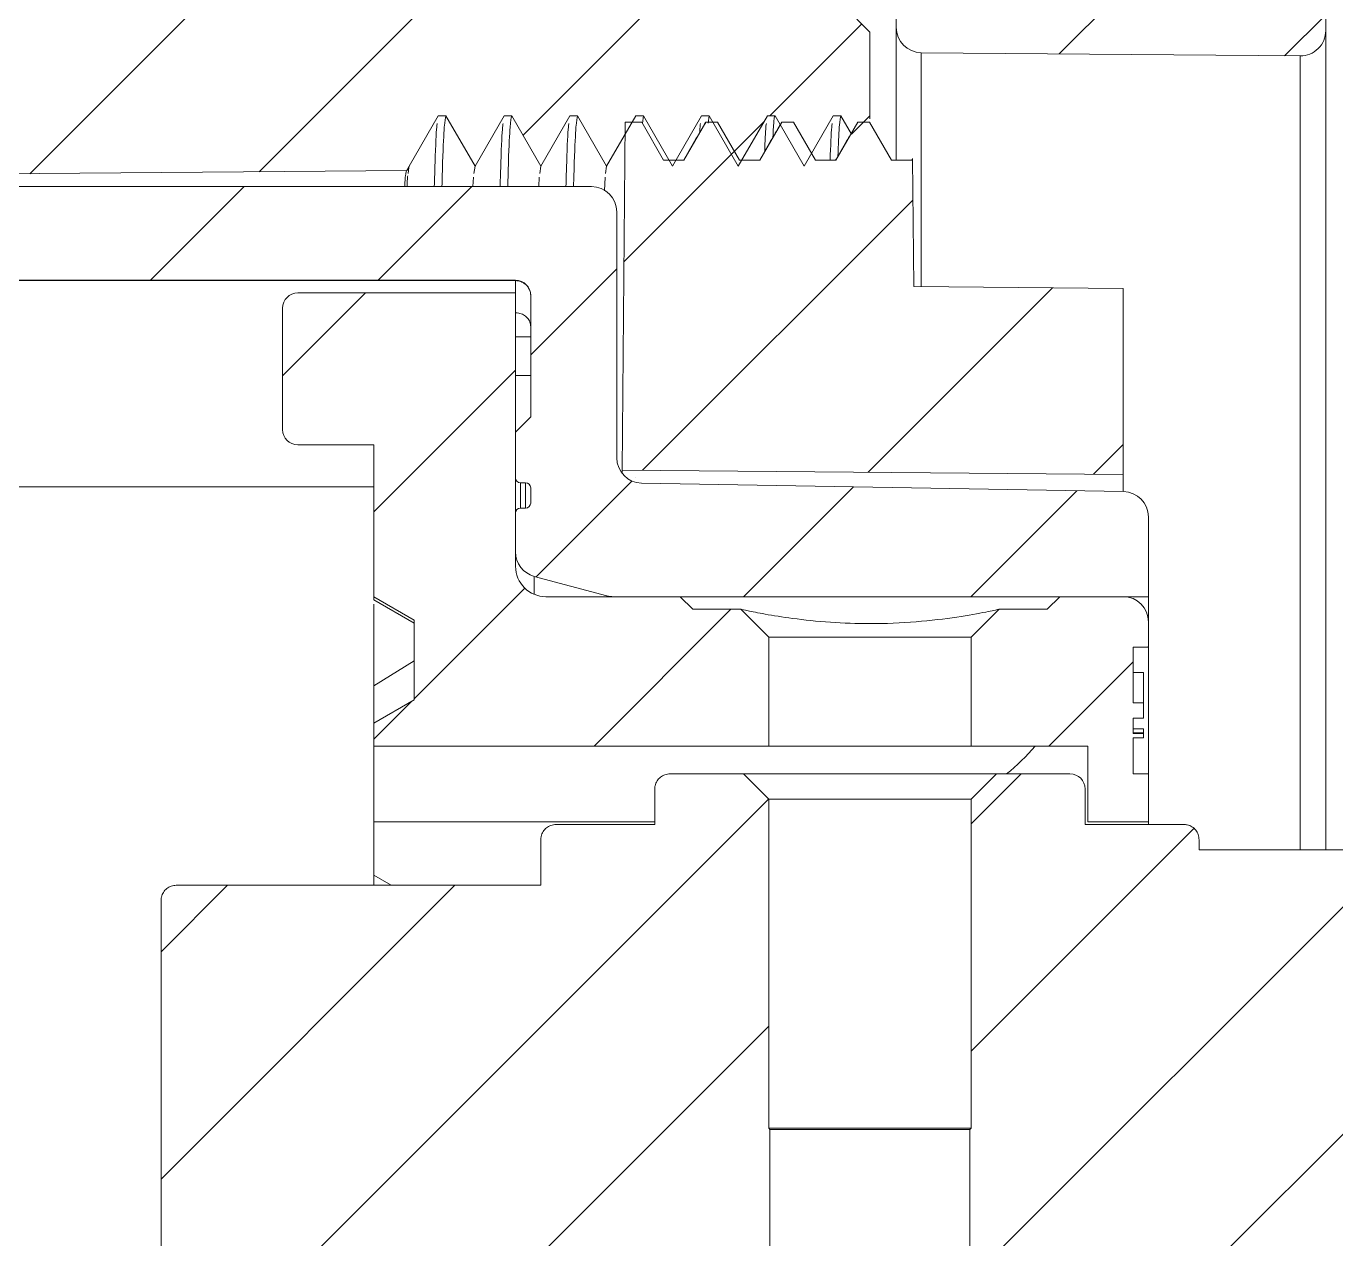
# Model space of a CAD drawing. Extents: x 14808 to 20058, y -13198 to -11680.
# Drawn here: x 15380.46 to 15393.39, y -12620.88 to -12608.9 of the extents above; entities that cross this region are included whole.
import ezdxf

# ---------------------------------------------------------------- set-up
doc = ezdxf.new("R2010")
doc.units = 0
doc.header["$LTSCALE"] = 7
doc.header["$MEASUREMENT"] = 0
doc.layers.get('0').update_dxf_attribs({"color": 2, "linetype": 'CONTINUOUS'})
pattern_1 = [(45, (-201.2296, 37.0511), (-0.561266, 0.561266), [])]

# ---------------------------------------------------------------- blocks, each defined once
blk = doc.blocks.new('A$C3ED52FEC')
at = {"linetype": 'Continuous', "lineweight": 0}
h = blk.add_hatch(dxfattribs=at)
h.set_pattern_fill('ANSI31', color=2, scale=0.25, style=0)
h.set_pattern_definition(pattern_1)
edge = h.paths.add_edge_path(flags=0)
edge.add_line((32.5, 26.625), (33.75, 26.6032))
edge.add_line((33.75, 26.6032), (33.75, 24.8968))
edge.add_line((33.75, 24.8968), (32.5, 24.875))
edge.add_line((32.5, 24.875), (32.5, 24.625))
edge.add_line((32.5, 24.625), (33.7272, 24.5176))
edge.add_arc((33.725, 24.4927), 0.025, 5.28811, 85, ccw=False)
edge.add_arc((33.8744, 24.5066), 0.125, 185.28811, 269.5)
edge.add_line((33.8733, 24.3816), (34.3794, 24.3771))
edge.add_line((34.3794, 24.3771), (34.3794, 24.1864))
edge.add_arc((34.5044, 24.1864), 0.125, 180, 269.5)
edge.add_line((34.5033, 24.0614), (36.3739, 24.0451))
edge.add_arc((36.375, 24.1701), 0.125, 269.5, 360)
edge.add_line((36.5, 24.1701), (36.5, 24.5011))
edge.add_arc((36.375, 24.5011), 0.125, 0, 89.5)
edge.add_line((36.3761, 24.6261), (34.8728, 24.6392))
edge.add_arc((34.875, 24.8892), 0.25, 180, 269.5, ccw=False)
edge.add_line((34.625, 24.8892), (34.625, 26.8793))
edge.add_arc((34.375, 26.8793), 0.25, 0, 89)
edge.add_line((34.3794, 27.1293), (32.5, 27.1621))
edge.add_line((32.5, 27.1621), (32.5, 26.625))
h = blk.add_hatch(dxfattribs=at)
h.set_pattern_fill('ANSI31', color=2, scale=0.25, style=0)
h.set_pattern_definition(pattern_1)
edge = h.paths.add_edge_path(flags=0)
edge.add_line((33.275, 23.501), (33.4187, 23.75))
edge.add_line((33.4187, 23.75), (33.4562, 23.75))
edge.add_line((33.4562, 23.75), (33.6, 23.501))
edge.add_line((33.6, 23.501), (33.7437, 23.75))
edge.add_line((33.7437, 23.75), (33.7812, 23.75))
edge.add_line((33.7812, 23.75), (33.925, 23.501))
edge.add_line((33.925, 23.501), (34.0687, 23.75))
edge.add_line((34.0687, 23.75), (34.1062, 23.75))
edge.add_line((34.1062, 23.75), (34.1589, 23.6589))
edge.add_line((34.1589, 23.6589), (34.25, 23.75))
edge.add_line((34.25, 23.75), (34.25, 24.1624))
edge.add_line((34.25, 24.1624), (34.125, 24.2896))
edge.add_line((34.125, 24.2896), (31.5, 24.3125))
edge.add_line((31.5, 24.3125), (31.5, 27.125))
edge.add_line((31.5, 27.125), (30.5, 27.1163))
edge.add_line((30.5, 27.1163), (30.5, 24.4891))
edge.add_arc((30.25, 24.4891), 0.25, 270.5, 360, ccw=False)
edge.add_line((30.2522, 24.2391), (25.5956, 24.1985))
edge.add_arc((25.6, 23.6985), 0.5, 90.5, 180)
edge.add_line((25.1, 23.6985), (25.1, 22.8848))
edge.add_line((25.1, 22.8848), (26.225, 22.875))
edge.add_line((26.225, 22.875), (26.225, 23.3061))
edge.add_arc((26.35, 23.3061), 0.125, 90.5, 180, ccw=False)
edge.add_line((26.3489, 23.431), (31.9629, 23.48))
edge.add_line((31.9629, 23.48), (31.9744, 23.5))
edge.add_line((31.9744, 23.5), (31.975, 23.501))
edge.add_line((31.975, 23.501), (32.1187, 23.75))
edge.add_line((32.1187, 23.75), (32.1562, 23.75))
edge.add_line((32.1562, 23.75), (32.3, 23.501))
edge.add_line((32.3, 23.501), (32.4437, 23.75))
edge.add_line((32.4437, 23.75), (32.4812, 23.75))
edge.add_line((32.4812, 23.75), (32.625, 23.501))
edge.add_line((32.625, 23.501), (32.7687, 23.75))
edge.add_line((32.7687, 23.75), (32.8062, 23.75))
edge.add_line((32.8062, 23.75), (32.95, 23.501))
edge.add_line((32.95, 23.501), (33.0937, 23.75))
edge.add_line((33.0937, 23.75), (33.1312, 23.75))
edge.add_line((33.1312, 23.75), (33.275, 23.501))
h = blk.add_hatch(dxfattribs=at)
h.set_pattern_fill('ANSI31', color=2, scale=0.25, style=0)
h.set_pattern_definition(pattern_1)
h.paths.add_polyline_path([(33.498, 23.7188), (33.4395, 23.7188), (33.3312, 23.5313), (33.2312, 23.5313), (33.123, 23.7188), (33.0412, 23.7188), (33.0262, 21.9998), (35.5, 21.9782), (35.5, 22.8963), (34.4659, 22.9067), (34.4604, 23.5384), (34.4562, 23.5313), (34.3562, 23.5313), (34.248, 23.7188), (34.1895, 23.7188), (34.0812, 23.5313), (33.9812, 23.5313), (33.873, 23.7188), (33.8145, 23.7188), (33.7062, 23.5313), (33.6062, 23.5313)], flags=0)
h = blk.add_hatch(dxfattribs=at)
h.set_pattern_fill('ANSI31', color=2, scale=0.25, style=0)
h.set_pattern_definition(pattern_1)
edge = h.paths.add_edge_path(flags=0)
edge.add_arc((32.55, 21.8375), 0.025, 270, 360, ccw=False)
edge.add_line((32.55, 21.8125), (32.525, 21.8125))
edge.add_arc((32.525, 21.7875), 0.025, 90, 180)
edge.add_line((32.5, 21.7875), (32.5, 21.5959))
edge.add_arc((32.625, 21.5959), 0.125, 180, 255)
edge.add_line((32.5926, 21.4752), (32.9506, 21.3793))
edge.add_arc((32.983, 21.5), 0.125, 255, 270)
edge.add_line((32.983, 21.375), (35.625, 21.375))
edge.add_line((35.625, 21.375), (35.625, 21.7688))
edge.add_arc((35.5, 21.7688), 0.125, 0, 89)
edge.add_line((35.5022, 21.8938), (33.1228, 21.9354))
edge.add_arc((33.125, 22.0603), 0.125, 180, 269, ccw=False)
edge.add_line((33, 22.0603), (33, 23.275))
edge.add_arc((32.875, 23.275), 0.125, 0, 90)
edge.add_line((32.875, 23.4), (28.525, 23.4))
edge.add_line((28.525, 23.4), (28.525, 22.9375))
edge.add_line((28.525, 22.9375), (32.5, 22.9375))
edge.add_arc((32.5, 22.8625), 0.075, 0, 90, ccw=False)
edge.add_line((32.575, 22.8625), (32.575, 22.2625))
edge.add_line((32.575, 22.2625), (32.5, 22.1875))
edge.add_line((32.5, 22.1875), (32.5, 21.9625))
edge.add_arc((32.525, 21.9625), 0.025, 180, 270)
edge.add_line((32.525, 21.9375), (32.55, 21.9375))
edge.add_arc((32.55, 21.9125), 0.025, 0, 90, ccw=False)
edge.add_line((32.575, 21.9125), (32.575, 21.8375))
h = blk.add_hatch(dxfattribs=at)
h.set_pattern_fill('ANSI31', color=2, scale=0.25, style=0)
h.set_pattern_definition(pattern_1)
edge = h.paths.add_edge_path(flags=0)
edge.add_line((32, 21.2595), (32, 20.8655))
edge.add_line((32, 20.8655), (31.8, 20.75))
edge.add_line((31.8, 20.75), (31.8, 20.6375))
edge.add_line((31.8, 20.6375), (33.75, 20.6375))
edge.add_spline(control_points=[(33.75, 20.6375), (33.75, 20.6823), (33.75, 20.7271), (33.75, 20.7719), (33.75, 20.9063), (33.75, 21.0406), (33.75, 21.175)], knot_values=[1398.099463, 1398.099463, 1398.099463, 1398.099463, 1398.1, 1398.1, 1398.1, 1398.101613, 1398.101613, 1398.101613, 1398.101613], weights=[1, 1, 1, 1, 1, 1, 1], degree=3, periodic=0)
edge.add_line((33.75, 21.175), (33.6125, 21.3125))
edge.add_line((33.6125, 21.3125), (33.375, 21.3125))
edge.add_line((33.375, 21.3125), (33.3125, 21.375))
edge.add_line((33.3125, 21.375), (32.65, 21.375))
edge.add_arc((32.65, 21.525), 0.15, 180, 270, ccw=False)
edge.add_line((32.5, 21.525), (32.5, 22.875))
edge.add_line((32.5, 22.875), (31.425, 22.875))
edge.add_arc((31.425, 22.8), 0.075, 90, 180)
edge.add_line((31.35, 22.8), (31.35, 22.2))
edge.add_arc((31.425, 22.2), 0.075, 180, 270)
edge.add_line((31.425, 22.125), (31.8, 22.125))
edge.add_line((31.8, 22.125), (31.8, 21.375))
edge.add_line((31.8, 21.375), (32, 21.2595))
h = blk.add_hatch(dxfattribs=at)
h.set_pattern_fill('ANSI31', color=2, scale=0.25, style=0)
h.set_pattern_definition(pattern_1)
edge = h.paths.add_edge_path(flags=0)
edge.add_line((35.6, 20.6776), (35.6, 20.6995))
edge.add_line((35.6, 20.6995), (35.55, 20.6995))
edge.add_line((35.55, 20.6995), (35.55, 20.7748))
edge.add_line((35.55, 20.7748), (35.6, 20.7748))
edge.add_line((35.6, 20.7748), (35.6, 20.8502))
edge.add_line((35.6, 20.8502), (35.55, 20.8502))
edge.add_line((35.55, 20.8502), (35.55, 21.125))
edge.add_line((35.55, 21.125), (35.625, 21.125))
edge.add_line((35.625, 21.125), (35.625, 21.25))
edge.add_arc((35.5, 21.25), 0.125, 0, 90)
edge.add_line((35.5, 21.375), (35.1875, 21.375))
edge.add_line((35.1875, 21.375), (35.125, 21.3125))
edge.add_line((35.125, 21.3125), (34.8875, 21.3125))
edge.add_line((34.8875, 21.3125), (34.75, 21.175))
edge.add_spline(control_points=[(34.75, 21.175), (34.75, 21.0406), (34.75, 20.9063), (34.75, 20.7719), (34.75, 20.7271), (34.75, 20.6823), (34.75, 20.6375)], knot_values=[1398.098388, 1398.098388, 1398.098388, 1398.098388, 1398.1, 1398.1, 1398.1, 1398.100537, 1398.100537, 1398.100537, 1398.100537], weights=[1, 1, 1, 1, 1, 1, 1], degree=3, periodic=0)
edge.add_line((34.75, 20.6375), (35.325, 20.6375))
edge.add_spline(control_points=[(35.325, 20.6375), (35.325, 20.575), (35.325, 20.5125), (35.325, 20.45), (35.325, 20.3875), (35.325, 20.325), (35.325, 20.2625)], knot_values=[3005.91425, 3005.91425, 3005.91425, 3005.91425, 3005.915, 3005.915, 3005.915, 3005.91575, 3005.91575, 3005.91575, 3005.91575], weights=[1, 1, 1, 1, 1, 1, 1], degree=3, periodic=0)
edge.add_line((35.325, 20.2625), (35.625, 20.2625))
edge.add_line((35.625, 20.2625), (35.625, 20.5))
edge.add_line((35.625, 20.5), (35.55, 20.5))
edge.add_line((35.55, 20.5), (35.55, 20.6776))
edge.add_line((35.55, 20.6776), (35.6, 20.6776))
h = blk.add_hatch(dxfattribs=at)
h.set_pattern_fill('ANSI31', color=2, scale=0.25, style=0)
h.set_pattern_definition(pattern_1)
edge = h.paths.add_edge_path(flags=0)
edge.add_line((33.625, 20.5), (33.2625, 20.5))
edge.add_spline(control_points=[(33.2625, 20.5), (33.2541, 20.5), (33.2456, 20.4986), (33.2377, 20.4958), (33.2298, 20.493), (33.2222, 20.4888), (33.2156, 20.4836), (33.2091, 20.4783), (33.2034, 20.4719), (33.1989, 20.4648), (33.1945, 20.4576), (33.1912, 20.4497), (33.1893, 20.4415), (33.1881, 20.4361), (33.1875, 20.4305), (33.1875, 20.425)], knot_values=[0, 0, 0, 0, 0.000101, 0.000101, 0.000101, 0.000201, 0.000201, 0.000201, 0.000302, 0.000302, 0.000302, 0.000403, 0.000403, 0.000403, 0.000469, 0.000469, 0.000469, 0.000469], weights=[1, 1, 1, 1, 1, 1, 1, 1, 1, 1, 1, 1, 1, 1, 1, 1], degree=3, periodic=0)
edge.add_spline(control_points=[(33.1875, 20.425), (33.1875, 20.3958), (33.1875, 20.3667), (33.1875, 20.3375), (33.1875, 20.3083), (33.1875, 20.2792), (33.1875, 20.25)], knot_values=[2970.96215, 2970.96215, 2970.96215, 2970.96215, 2970.9625, 2970.9625, 2970.9625, 2970.96285, 2970.96285, 2970.96285, 2970.96285], weights=[1, 1, 1, 1, 1, 1, 1], degree=3, periodic=0)
edge.add_line((33.1875, 20.25), (32.7, 20.25))
edge.add_spline(control_points=[(32.7, 20.25), (32.6916, 20.25), (32.6831, 20.2486), (32.6752, 20.2458), (32.6673, 20.243), (32.6597, 20.2388), (32.6531, 20.2336), (32.6466, 20.2283), (32.6409, 20.2219), (32.6364, 20.2148), (32.632, 20.2076), (32.6287, 20.1997), (32.6268, 20.1915), (32.6256, 20.1861), (32.625, 20.1805), (32.625, 20.175)], knot_values=[0, 0, 0, 0, 0.000101, 0.000101, 0.000101, 0.000201, 0.000201, 0.000201, 0.000302, 0.000302, 0.000302, 0.000403, 0.000403, 0.000403, 0.000469, 0.000469, 0.000469, 0.000469], weights=[1, 1, 1, 1, 1, 1, 1, 1, 1, 1, 1, 1, 1, 1, 1, 1], degree=3, periodic=0)
edge.add_spline(control_points=[(32.625, 20.175), (32.625, 20.1), (32.625, 20.025), (32.625, 19.95)], knot_values=[1135.95065, 1135.95065, 1135.95065, 1135.95065, 1135.95155, 1135.95155, 1135.95155, 1135.95155], weights=[1, 1, 1, 1], degree=3, periodic=0)
edge.add_line((32.625, 19.95), (30.825, 19.95))
edge.add_spline(control_points=[(30.825, 19.95), (30.8166, 19.95), (30.8081, 19.9486), (30.8002, 19.9458), (30.7923, 19.943), (30.7847, 19.9388), (30.7781, 19.9336), (30.7716, 19.9283), (30.7659, 19.9219), (30.7614, 19.9148), (30.757, 19.9076), (30.7537, 19.8997), (30.7518, 19.8915), (30.7506, 19.8861), (30.75, 19.8805), (30.75, 19.875)], knot_values=[0, 0, 0, 0, 0.000101, 0.000101, 0.000101, 0.000201, 0.000201, 0.000201, 0.000302, 0.000302, 0.000302, 0.000403, 0.000403, 0.000403, 0.000469, 0.000469, 0.000469, 0.000469], weights=[1, 1, 1, 1, 1, 1, 1, 1, 1, 1, 1, 1, 1, 1, 1, 1], degree=3, periodic=0)
edge.add_spline(control_points=[(30.75, 19.875), (30.75, 19.8021), (30.75, 19.7292), (30.75, 19.6563), (30.75, 19.1458), (30.75, 18.6354), (30.75, 18.125)], knot_values=[2446.667125, 2446.667125, 2446.667125, 2446.667125, 2446.668, 2446.668, 2446.668, 2446.674125, 2446.674125, 2446.674125, 2446.674125], weights=[1, 1, 1, 1, 1, 1, 1], degree=3, periodic=0)
edge.add_spline(control_points=[(30.75, 18.125), (30.75, 18.1166), (30.7514, 18.1081), (30.7542, 18.1002), (30.757, 18.0923), (30.7612, 18.0847), (30.7664, 18.0781), (30.7717, 18.0716), (30.7781, 18.0659), (30.7852, 18.0614), (30.7924, 18.057), (30.8003, 18.0537), (30.8085, 18.0518), (30.8139, 18.0506), (30.8195, 18.05), (30.825, 18.05)], knot_values=[0, 0, 0, 0, 0.000101, 0.000101, 0.000101, 0.000201, 0.000201, 0.000201, 0.000302, 0.000302, 0.000302, 0.000403, 0.000403, 0.000403, 0.000469, 0.000469, 0.000469, 0.000469], weights=[1, 1, 1, 1, 1, 1, 1, 1, 1, 1, 1, 1, 1, 1, 1, 1], degree=3, periodic=0)
edge.add_line((30.825, 18.05), (32.625, 18.05))
edge.add_spline(control_points=[(32.625, 18.05), (32.625, 17.975), (32.625, 17.9), (32.625, 17.825)], knot_values=[1135.95915, 1135.95915, 1135.95915, 1135.95915, 1135.96005, 1135.96005, 1135.96005, 1135.96005], weights=[1, 1, 1, 1], degree=3, periodic=0)
edge.add_arc((32.7, 17.825), 0.075, 180, 270)
edge.add_line((32.7, 17.75), (33.625, 17.75))
edge.add_line((33.625, 17.75), (33.7562, 17.8813))
edge.add_spline(control_points=[(33.7562, 17.8813), (33.7562, 18.1328), (33.7562, 18.3844), (33.7562, 18.6359), (33.7562, 18.6719), (33.7562, 18.7078), (33.7562, 18.7438)], knot_values=[1380.620731, 1380.620731, 1380.620731, 1380.620731, 1380.62375, 1380.62375, 1380.62375, 1380.624181, 1380.624181, 1380.624181, 1380.624181], weights=[1, 1, 1, 1, 1, 1, 1], degree=3, periodic=0)
edge.add_line((33.7562, 18.7438), (33.75, 18.75))
edge.add_spline(control_points=[(33.75, 18.75), (33.75, 18.8906), (33.75, 19.0313), (33.75, 19.1719), (33.75, 19.5052), (33.75, 19.8385), (33.75, 20.1719), (33.75, 20.2396), (33.75, 20.3073), (33.75, 20.375)], knot_values=[1398.094313, 1398.094313, 1398.094313, 1398.094313, 1398.096, 1398.096, 1398.096, 1398.1, 1398.1, 1398.1, 1398.100813, 1398.100813, 1398.100813, 1398.100813], weights=[1, 1, 1, 1, 1, 1, 1, 1, 1, 1], degree=3, periodic=0)
edge.add_line((33.75, 20.375), (33.625, 20.5))
h = blk.add_hatch(dxfattribs=at)
h.set_pattern_fill('ANSI31', color=2, scale=0.25, style=0)
h.set_pattern_definition(pattern_1)
edge = h.paths.add_edge_path(flags=0)
edge.add_line((37.75, 20.125), (35.875, 20.125))
edge.add_spline(control_points=[(35.875, 20.125), (35.875, 20.1417), (35.875, 20.1583), (35.875, 20.175)], knot_values=[1135.95515, 1135.95515, 1135.95515, 1135.95515, 1135.95535, 1135.95535, 1135.95535, 1135.95535], weights=[1, 1, 1, 1], degree=3, periodic=0)
edge.add_spline(control_points=[(35.875, 20.175), (35.875, 20.1834), (35.8735, 20.1919), (35.8708, 20.1998), (35.868, 20.2077), (35.8638, 20.2153), (35.8586, 20.2219), (35.8533, 20.2284), (35.8469, 20.2341), (35.8398, 20.2386), (35.8326, 20.243), (35.8247, 20.2463), (35.8165, 20.2482), (35.8111, 20.2494), (35.8055, 20.25), (35.8, 20.25)], knot_values=[0, 0, 0, 0, 0.000101, 0.000101, 0.000101, 0.000201, 0.000201, 0.000201, 0.000302, 0.000302, 0.000302, 0.000403, 0.000403, 0.000403, 0.000469, 0.000469, 0.000469, 0.000469], weights=[1, 1, 1, 1, 1, 1, 1, 1, 1, 1, 1, 1, 1, 1, 1, 1], degree=3, periodic=0)
edge.add_line((35.8, 20.25), (35.3125, 20.25))
edge.add_spline(control_points=[(35.3125, 20.25), (35.3125, 20.2792), (35.3125, 20.3083), (35.3125, 20.3375), (35.3125, 20.3667), (35.3125, 20.3958), (35.3125, 20.425)], knot_values=[2970.96215, 2970.96215, 2970.96215, 2970.96215, 2970.9625, 2970.9625, 2970.9625, 2970.96285, 2970.96285, 2970.96285, 2970.96285], weights=[1, 1, 1, 1, 1, 1, 1], degree=3, periodic=0)
edge.add_arc((35.2375, 20.425), 0.075, 0, 90)
edge.add_line((35.2375, 20.5), (34.875, 20.5))
edge.add_line((34.875, 20.5), (34.75, 20.375))
edge.add_spline(control_points=[(34.75, 20.375), (34.75, 20.3073), (34.75, 20.2396), (34.75, 20.1719), (34.75, 19.6979), (34.75, 19.224), (34.75, 18.75)], knot_values=[1398.099188, 1398.099188, 1398.099188, 1398.099188, 1398.1, 1398.1, 1398.1, 1398.105688, 1398.105688, 1398.105688, 1398.105688], weights=[1, 1, 1, 1, 1, 1, 1], degree=3, periodic=0)
edge.add_line((34.75, 18.75), (34.7437, 18.7438))
edge.add_spline(control_points=[(34.7437, 18.7438), (34.7437, 18.7078), (34.7437, 18.6719), (34.7437, 18.6359), (34.7437, 18.3844), (34.7437, 18.1328), (34.7437, 17.8813)], knot_values=[1380.623319, 1380.623319, 1380.623319, 1380.623319, 1380.62375, 1380.62375, 1380.62375, 1380.626769, 1380.626769, 1380.626769, 1380.626769], weights=[1, 1, 1, 1, 1, 1, 1], degree=3, periodic=0)
edge.add_line((34.7437, 17.8813), (34.875, 17.75))
edge.add_line((34.875, 17.75), (35.8, 17.75))
edge.add_spline(control_points=[(35.8, 17.75), (35.8084, 17.75), (35.8169, 17.7515), (35.8248, 17.7542), (35.8327, 17.757), (35.8403, 17.7612), (35.8468, 17.7664), (35.8534, 17.7717), (35.8591, 17.7781), (35.8636, 17.7852), (35.868, 17.7924), (35.8713, 17.8003), (35.8732, 17.8085), (35.8744, 17.8139), (35.875, 17.8195), (35.875, 17.825)], knot_values=[0, 0, 0, 0, 0.000101, 0.000101, 0.000101, 0.000201, 0.000201, 0.000201, 0.000302, 0.000302, 0.000302, 0.000403, 0.000403, 0.000403, 0.000469, 0.000469, 0.000469, 0.000469], weights=[1, 1, 1, 1, 1, 1, 1, 1, 1, 1, 1, 1, 1, 1, 1, 1], degree=3, periodic=0)
edge.add_spline(control_points=[(35.875, 17.825), (35.875, 17.8417), (35.875, 17.8583), (35.875, 17.875)], knot_values=[1135.94595, 1135.94595, 1135.94595, 1135.94595, 1135.94615, 1135.94615, 1135.94615, 1135.94615], weights=[1, 1, 1, 1], degree=3, periodic=0)
edge.add_line((35.875, 17.875), (37.75, 17.875))
edge.add_spline(control_points=[(37.75, 17.875), (37.75, 17.8875), (37.75, 17.9), (37.75, 17.9125), (37.75, 17.925), (37.75, 17.9375), (37.75, 17.95)], knot_values=[1048.57485, 1048.57485, 1048.57485, 1048.57485, 1048.575, 1048.575, 1048.575, 1048.57515, 1048.57515, 1048.57515, 1048.57515], weights=[1, 1, 1, 1, 1, 1, 1], degree=3, periodic=0)
edge.add_line((37.75, 17.95), (38.0748, 17.95))
edge.add_line((38.0748, 17.95), (38.0748, 17.9))
edge.add_line((38.0748, 17.9), (38.1752, 17.9))
edge.add_line((38.1752, 17.9), (38.1752, 17.95))
edge.add_line((38.1752, 17.95), (38.2756, 17.95))
edge.add_line((38.2756, 17.95), (38.2756, 17.9))
edge.add_line((38.2756, 17.9), (38.3049, 17.9))
edge.add_line((38.3049, 17.9), (38.3049, 17.95))
edge.add_line((38.3049, 17.95), (38.5, 17.95))
edge.add_spline(control_points=[(38.5, 17.95), (38.5, 17.9375), (38.5, 17.925), (38.5, 17.9125), (38.5, 17.9), (38.5, 17.8875), (38.5, 17.875)], knot_values=[1048.57485, 1048.57485, 1048.57485, 1048.57485, 1048.575, 1048.575, 1048.575, 1048.57515, 1048.57515, 1048.57515, 1048.57515], weights=[1, 1, 1, 1, 1, 1, 1], degree=3, periodic=0)
edge.add_line((38.5, 17.875), (40.25, 17.875))
edge.add_arc((40.25, 18), 0.125, 270, 360)
edge.add_line((40.375, 18), (40.375, 18.4375))
edge.add_line((40.375, 18.4375), (39.8152, 18.5875))
edge.add_line((39.8152, 18.5875), (37.5193, 18.5875))
edge.add_arc((37.5193, 18.8375), 0.25, 210, 270, ccw=False)
edge.add_line((37.3028, 18.7125), (37.209, 18.875))
edge.add_spline(control_points=[(37.209, 18.875), (37.2071, 18.8782), (37.2054, 18.8815), (37.2036, 18.8848), (37.1907, 18.9097), (37.182, 18.9371), (37.178, 18.9648), (37.1741, 18.9925), (37.1749, 19.0212), (37.1803, 19.0487), (37.1856, 19.0753), (37.1954, 19.1015), (37.209, 19.125)], knot_values=[0.000008, 0.000008, 0.000008, 0.000008, 0.000053, 0.000053, 0.000053, 0.000393, 0.000393, 0.000393, 0.000734, 0.000734, 0.000734, 0.001064, 0.001064, 0.001064, 0.001064], weights=[1, 1, 1, 1, 1, 1, 1, 1, 1, 1, 1, 1, 1], degree=3, periodic=0)
edge.add_line((37.209, 19.125), (37.3028, 19.2875))
edge.add_arc((37.5193, 19.1625), 0.25, 90, 150, ccw=False)
edge.add_line((37.5193, 19.4125), (39.8152, 19.4125))
edge.add_line((39.8152, 19.4125), (40.375, 19.5625))
edge.add_line((40.375, 19.5625), (40.375, 20))
edge.add_arc((40.25, 20), 0.125, 0, 90)
edge.add_line((40.25, 20.125), (38.5, 20.125))
edge.add_spline(control_points=[(38.5, 20.125), (38.5, 20.1125), (38.5, 20.1), (38.5, 20.0875), (38.5, 20.075), (38.5, 20.0625), (38.5, 20.05)], knot_values=[1048.57485, 1048.57485, 1048.57485, 1048.57485, 1048.575, 1048.575, 1048.575, 1048.57515, 1048.57515, 1048.57515, 1048.57515], weights=[1, 1, 1, 1, 1, 1, 1], degree=3, periodic=0)
edge.add_line((38.5, 20.05), (38.3049, 20.05))
edge.add_line((38.3049, 20.05), (38.3049, 20.1))
edge.add_line((38.3049, 20.1), (38.2756, 20.1))
edge.add_line((38.2756, 20.1), (38.2756, 20.05))
edge.add_line((38.2756, 20.05), (38.1752, 20.05))
edge.add_line((38.1752, 20.05), (38.1752, 20.1))
edge.add_line((38.1752, 20.1), (38.0748, 20.1))
edge.add_line((38.0748, 20.1), (38.0748, 20.05))
edge.add_line((38.0748, 20.05), (37.75, 20.05))
edge.add_spline(control_points=[(37.75, 20.05), (37.75, 20.0625), (37.75, 20.075), (37.75, 20.0875), (37.75, 20.1), (37.75, 20.1125), (37.75, 20.125)], knot_values=[1048.57485, 1048.57485, 1048.57485, 1048.57485, 1048.575, 1048.575, 1048.575, 1048.57515, 1048.57515, 1048.57515, 1048.57515], weights=[1, 1, 1, 1, 1, 1, 1], degree=3, periodic=0)
at = {"color": 7, "linetype": 'Continuous', "lineweight": 15}
for p, q in [((36.5, 24.5011), (36.5, 24.1701)), ((34.3794, 24.1864), (34.3794, 24.3771)), ((34.25, 24.1624), (34.125, 24.2896)), ((34.3794, 23.5313), (34.3794, 24.1864)), ((34.25, 23.75), (34.25, 24.1624)), ((36.5, 24.1701), (36.5, 20.125)), ((36.3739, 24.0451), (34.5033, 24.0614)), ((32.1187, 23.75), (31.975, 23.501)), ((32.1562, 23.75), (32.1187, 23.75)), ((32.3, 23.501), (32.1562, 23.75)), ((32.4437, 23.75), (32.3, 23.501)), ((32.4812, 23.75), (32.4437, 23.75)), ((32.625, 23.501), (32.4812, 23.75)), ((32.7687, 23.75), (32.625, 23.501)), ((32.8062, 23.75), (32.7687, 23.75)), ((32.95, 23.501), (32.8062, 23.75)), ((33.0937, 23.75), (32.95, 23.501)), ((33.1312, 23.75), (33.0937, 23.75)), ((33.1312, 23.75), (33.1262, 23.7132)), ((33.275, 23.501), (33.1312, 23.75)), ((33.4187, 23.75), (33.275, 23.501)), ((33.4562, 23.75), (33.4187, 23.75)), ((33.4562, 23.75), (33.4513, 23.7137)), ((33.6, 23.501), (33.4562, 23.75)), ((33.7437, 23.75), (33.6, 23.501)), ((33.7812, 23.75), (33.7437, 23.75)), ((33.925, 23.501), (33.7812, 23.75)), ((34.0687, 23.75), (33.925, 23.501)), ((34.1062, 23.75), (34.0687, 23.75)), ((34.1589, 23.6589), (34.1062, 23.75)), ((34.1589, 23.6589), (34.25, 23.75)), ((34.25, 23.75), (34.25, 23.7351)), ((33.0262, 21.9998), (33.0412, 23.7188)), ((33.0412, 23.7188), (33.123, 23.7188)), ((33.123, 23.7188), (33.2312, 23.5313)), ((33.3312, 23.5313), (33.4395, 23.7188)), ((33.4383, 23.7111), (33.4395, 23.7188)), ((33.4395, 23.7188), (33.498, 23.7188)), ((33.498, 23.7188), (33.6062, 23.5313)), ((33.7062, 23.5313), (33.8145, 23.7188)), ((33.8145, 23.7188), (33.873, 23.7188)), ((33.873, 23.7188), (33.9812, 23.5313)), ((34.0812, 23.5313), (34.1895, 23.7188)), ((34.1895, 23.7188), (34.248, 23.7188)), ((34.248, 23.7188), (34.3562, 23.5313)), ((34.4562, 23.5313), (34.4604, 23.5384)), ((34.4659, 22.9067), (34.4604, 23.5384)), ((31.9629, 23.48), (26.3489, 23.431)), ((31.9744, 23.5), (31.9629, 23.48)), ((31.974, 23.4944), (31.9697, 23.4647)), ((31.975, 23.501), (31.9744, 23.5)), ((32.3, 23.501), (32.2947, 23.4647)), ((32.625, 23.501), (32.6197, 23.4647)), ((32.95, 23.501), (32.9447, 23.4647)), ((33.2312, 23.5313), (33.3312, 23.5313)), ((33.6062, 23.5313), (33.7062, 23.5313)), ((33.9812, 23.5313), (34.0812, 23.5313)), ((34.3562, 23.5313), (34.4562, 23.5313)), ((32.2922, 23.447), (32.2898, 23.4)), ((32.6172, 23.447), (32.6148, 23.4)), ((32.9422, 23.447), (32.9388, 23.3796)), ((32.875, 23.4), (28.525, 23.4)), ((33, 22.0603), (33, 23.275)), ((32.5, 22.9375), (28.525, 22.9375)), ((28.525, 22.9358), (32.5, 22.9358)), ((32.5, 22.9375), (32.5, 22.9358)), ((35.5, 22.8963), (34.4659, 22.9067)), ((35.5, 21.9782), (35.5, 22.8963)), ((32.5, 22.875), (31.425, 22.875)), ((32.5, 21.525), (32.5, 22.875)), ((32.575, 22.8625), (32.575, 22.2625)), ((31.35, 22.2), (31.35, 22.8)), ((32.5, 22.6578), (32.575, 22.6578)), ((32.575, 22.4677), (32.5, 22.4677)), ((32.575, 22.2625), (32.5, 22.1875)), ((32.5, 22.1875), (32.5, 21.9625)), ((31.8, 22.125), (31.425, 22.125)), ((31.8, 22.125), (31.8, 21.375)), ((33.026, 21.984), (33.0262, 21.9998)), ((35.5, 21.9782), (33.0262, 21.9998)), ((32.55, 21.9375), (32.525, 21.9375)), ((35.5022, 21.8938), (33.1228, 21.9354)), ((35.5, 21.8939), (35.5, 21.9782)), ((32.575, 21.8375), (32.575, 21.9125)), ((32.55, 21.8125), (32.525, 21.8125)), ((32.5, 21.7875), (32.5, 21.5959)), ((35.625, 21.375), (35.625, 21.7688)), ((32.9506, 21.3793), (32.5926, 21.4752)), ((32, 21.2595), (31.8, 21.375)), ((31.8, 21.3596), (32, 21.2435)), ((31.8, 20.9344), (31.8, 21.3378)), ((33.3125, 21.375), (32.65, 21.375)), ((35.625, 21.375), (32.983, 21.375)), ((33.375, 21.3125), (33.3125, 21.375)), ((35.1875, 21.375), (35.125, 21.3125)), ((35.5, 21.375), (35.1875, 21.375)), ((35.625, 21.375), (35.625, 21.25)), ((33.6125, 21.3125), (33.375, 21.3125)), ((33.6125, 21.3125), (33.75, 21.175)), ((34.75, 21.175), (34.8875, 21.3125)), ((35.125, 21.3125), (34.8875, 21.3125)), ((32, 20.8655), (32, 21.2595)), ((35.625, 21.125), (35.625, 21.25)), ((34.75, 21.175), (33.75, 21.175)), ((33.75, 21.175), (33.75, 20.6375)), ((34.75, 20.6375), (34.75, 21.175)), ((35.625, 21.125), (35.55, 21.125)), ((35.55, 20.8502), (35.55, 21.125)), ((35.625, 21.125), (35.625, 20.5)), ((32, 21.0583), (31.8, 20.9344)), ((35.55, 21), (35.6, 21)), ((35.6, 20.8502), (35.6, 21)), ((31.8, 20.75), (32, 20.8655)), ((35.6, 20.8502), (35.55, 20.8502)), ((35.6, 20.7748), (35.6, 20.8502)), ((35.55, 20.7748), (35.6, 20.7748)), ((35.55, 20.6995), (35.55, 20.7748)), ((31.8, 20.75), (31.8, 20.6375)), ((35.55, 20.7228), (35.6, 20.7228)), ((35.55, 20.7023), (35.6, 20.7023)), ((35.6, 20.6995), (35.55, 20.6995)), ((35.6, 20.7228), (35.6, 20.7023)), ((35.6, 20.7023), (35.6, 20.6995)), ((35.6, 20.6776), (35.6, 20.6995)), ((33.75, 20.6375), (31.8, 20.6375)), ((31.8, 20.2625), (31.8, 20.6375)), ((33.75, 20.6375), (34.75, 20.6375)), ((35.325, 20.6375), (34.75, 20.6375)), ((35.325, 20.2625), (35.325, 20.6375)), ((35.55, 20.6776), (35.6, 20.6776)), ((35.55, 20.5), (35.55, 20.6776)), ((33.2625, 20.5), (33.625, 20.5)), ((33.625, 20.5), (33.75, 20.375)), ((34.875, 20.5), (33.625, 20.5)), ((34.75, 20.375), (34.875, 20.5)), ((34.875, 20.5), (35.2375, 20.5)), ((35.55, 20.5), (35.625, 20.5)), ((35.625, 20.2625), (35.625, 20.5)), ((33.1875, 20.425), (33.1875, 20.25)), ((33.75, 20.375), (33.75, 18.75)), ((34.75, 20.375), (33.75, 20.375)), ((34.75, 18.75), (34.75, 20.375)), ((35.3125, 20.25), (35.3125, 20.425)), ((31.8, 20.2625), (33.1875, 20.2625)), ((31.8, 20), (31.8, 20.2625)), ((32.7, 20.25), (33.1875, 20.25)), ((35.3125, 20.25), (35.8, 20.25)), ((35.625, 20.2625), (35.325, 20.2625)), ((35.625, 20.2625), (35.625, 20.25)), ((32.625, 20.175), (32.625, 19.95)), ((35.875, 20.125), (35.875, 20.175)), ((35.875, 20.125), (37.75, 20.125)), ((31.8, 20), (31.8866, 19.95)), ((30.825, 19.95), (32.625, 19.95)), ((30.75, 19.875), (30.75, 18.125)), ((33.75, 18.75), (33.7562, 18.7438)), ((33.75, 18.75), (34.75, 18.75)), ((33.7562, 18.7438), (33.7562, 17.8813)), ((33.7562, 18.7438), (34.7437, 18.7438)), ((34.7437, 18.7438), (34.75, 18.75)), ((34.7437, 17.8813), (34.7437, 18.7438))]:
    blk.add_line(p, q, dxfattribs=at)
at = {"color": 8, "linetype": 'Continuous', "lineweight": 15}
for p, q in [((34.5033, 24.0614), (34.5033, 22.9063)), ((36.3739, 20.125), (36.3739, 24.0451)), ((32.5, 22.9358), (32.5, 22.875)), ((32.525, 21.8125), (32.525, 21.9375)), ((32.55, 21.9375), (32.55, 21.8125)), ((27.7, 21.9168), (31.8, 21.9168)), ((32.5926, 21.3864), (32.5926, 21.4752)), ((32.9506, 21.3793), (32.9506, 21.375))]:
    blk.add_line(p, q, dxfattribs=at)
at = {"color": 7, "linetype": 'Continuous', "lineweight": 15}
for centre, radius, start, end in [((34.5044, 24.1864), 0.125, 180, 269.5), ((36.375, 24.1701), 0.125, 269.5, 0), ((32.875, 23.275), 0.125, 0, 90), ((32.5, 22.8625), 0.075, 0, 90), ((31.425, 22.8), 0.075, 90, 180), ((31.425, 22.2), 0.075, 180, 270), ((33.125, 22.0603), 0.125, 180, 269), ((32.525, 21.9625), 0.025, 180, 270), ((32.55, 21.9125), 0.025, 0, 90), ((35.5, 21.7688), 0.125, 0, 89), ((32.525, 21.7875), 0.025, 90, 180), ((32.55, 21.8375), 0.025, 270, 0), ((32.625, 21.5959), 0.125, 180, 255), ((32.65, 21.525), 0.15, 180, 270), ((32.983, 21.5), 0.125, 255, 270), ((35.5, 21.25), 0.125, 0, 90), ((34.25, 21.3375), 1.075, 308.82452, 319.37067), ((35.2375, 20.425), 0.075, 0, 90)]:
    blk.add_arc(centre, radius, start, end, dxfattribs=at)
for points, knots in [([(32.1562, 23.75), (32.1537, 23.7377), (32.1485, 23.713), (32.1418, 23.5832), (32.1378, 23.4415), (32.1367, 23.4)], [0, 0, 0, 0, 0.4096543, 0.8270059, 1, 1, 1, 1]), ([(32.4812, 23.75), (32.4787, 23.7377), (32.4735, 23.713), (32.4668, 23.5832), (32.4628, 23.4415), (32.4617, 23.4)], [0, 0, 0, 0, 0.409654, 0.827006, 1, 1, 1, 1]), ([(32.8062, 23.75), (32.8037, 23.7377), (32.7985, 23.713), (32.7918, 23.5832), (32.7878, 23.4415), (32.7867, 23.4)], [0, 0, 0, 0, 0.409654, 0.827006, 1, 1, 1, 1]), ([(33.7812, 23.75), (33.7787, 23.7458), (33.7754, 23.7403), (33.7719, 23.662), (33.7711, 23.6447)], [0, 0, 0, 0, 0.7795877, 1, 1, 1, 1]), ([(34.1062, 23.75), (34.1037, 23.7413), (34.0989, 23.7254), (34.0939, 23.6051), (34.0916, 23.5503)], [0, 0, 0, 0, 0.5449084, 1, 1, 1, 1]), ([(32.1135, 23.7118), (32.1127, 23.7067), (32.1092, 23.6858), (32.1043, 23.5821), (32.1003, 23.4413), (32.0992, 23.4)], [0, 0, 0, 0, 0.186589, 0.761639, 1, 1, 1, 1]), ([(32.4385, 23.7118), (32.4377, 23.7067), (32.4342, 23.6858), (32.4293, 23.5821), (32.4253, 23.4413), (32.4242, 23.4)], [0, 0, 0, 0, 0.186589, 0.761639, 1, 1, 1, 1]), ([(32.7635, 23.7118), (32.7627, 23.7067), (32.7592, 23.6858), (32.7543, 23.5821), (32.7503, 23.4413), (32.7492, 23.4)], [0, 0, 0, 0, 0.186589, 0.761639, 1, 1, 1, 1]), ([(33.4383, 23.7177), (33.4203, 23.6865), (33.3844, 23.6243), (33.3485, 23.5622), (33.3306, 23.5313)], [0, 0, 0, 0, 0.502721, 1, 1, 1, 1]), ([(33.4135, 23.7118), (33.4127, 23.7099), (33.4114, 23.7071), (33.4101, 23.6773), (33.4098, 23.6683)], [0, 0, 0, 0, 0.695663, 1, 1, 1, 1]), ([(33.8058, 23.7047), (33.7902, 23.6778), (33.7569, 23.62), (33.7235, 23.5622), (33.7056, 23.5313)], [0, 0, 0, 0, 0.465348, 1, 1, 1, 1]), ([(33.7385, 23.7118), (33.7377, 23.7075), (33.735, 23.6943), (33.7322, 23.6226), (33.7303, 23.5739)], [0, 0, 0, 0, 0.321683, 1, 1, 1, 1]), ([(34.0635, 23.7118), (34.0627, 23.7072), (34.0593, 23.6891), (34.0558, 23.5985), (34.0532, 23.5313)], [0, 0, 0, 0, 0.258785, 1, 1, 1, 1]), ([(34.1467, 23.6457), (34.1425, 23.6385), (34.1205, 23.6003), (34.0985, 23.5622), (34.0806, 23.5313)], [0, 0, 0, 0, 0.1898595, 1, 1, 1, 1]), ([(31.9533, 23.4), (31.9533, 23.4002), (31.9557, 23.4526), (31.9589, 23.4724), (31.962, 23.4784), (31.9629, 23.48)], [0, 0, 0, 0, 0.002538, 0.728881, 1, 1, 1, 1]), ([(32.575, 22.8607), (32.575, 22.8615), (32.5749, 22.8708), (32.5712, 22.8885), (32.558, 22.9105), (32.5383, 22.9269), (32.5177, 22.9348), (32.5047, 22.9355), (32.5, 22.9358)], [0, 0, 0, 0, 0.021372, 0.236494, 0.451624, 0.666561, 0.881136, 1, 1, 1, 1]), ([(32.575, 22.7084), (32.5742, 22.7162), (32.5725, 22.7317), (32.5594, 22.7523), (32.5402, 22.7678), (32.5191, 22.7758), (32.5053, 22.7766), (32.5, 22.7769)], [0, 0, 0, 0, 0.216781, 0.43359, 0.649591, 0.864006, 1, 1, 1, 1]), ([(32.5, 21.5959), (32.5, 21.5936), (32.5, 21.5907), (32.5, 21.5347), (32.5, 21.525)], [0, 0, 0, 0, 0.826173, 1, 1, 1, 1]), ([(31.8, 21.3596), (31.8, 21.3621), (31.8, 21.3671), (31.8, 21.3734), (31.8, 21.3744), (31.8, 21.375)], [0, 0, 0, 0, 0.2680461, 0.5361137, 1, 1, 1, 1]), ([(33.6125, 21.3125), (33.6197, 21.3109), (33.6332, 21.3079), (33.7302, 21.2885), (33.8686, 21.2661), (34.0492, 21.2468), (34.2612, 21.2391), (34.4817, 21.2486), (34.685, 21.2735), (34.8288, 21.2998), (34.8833, 21.3116), (34.8867, 21.3123), (34.8875, 21.3125)], [0, 0, 0, 0, 0.1006784, 0.189158, 0.2866289, 0.3960269, 0.5002384, 0.6223442, 0.7443035, 0.8618007, 0.9667808, 1, 1, 1, 1]), ([(31.8, 20.75), (31.8, 20.7512), (31.8, 20.7532), (31.8, 20.7694), (31.8, 20.788), (31.8, 20.8099), (31.8, 20.8358), (31.8, 20.8698), (31.8, 20.9046), (31.8, 20.9254), (31.8, 20.9344)], [0, 0, 0, 0, 0.2039393, 0.3267962, 0.4279604, 0.5095914, 0.5912288, 0.7028189, 0.8703171, 1, 1, 1, 1]), ([(33.2625, 20.5), (33.2541, 20.4992), (33.2372, 20.4975), (33.2147, 20.4846), (33.1978, 20.4656), (33.1888, 20.4445), (33.1879, 20.4305), (33.1875, 20.425)], [0, 0, 0, 0, 0.2146939, 0.4293877, 0.6440816, 0.8587754, 1, 1, 1, 1]), ([(32.7, 20.25), (32.6916, 20.2492), (32.6747, 20.2475), (32.6522, 20.2346), (32.6353, 20.2156), (32.6263, 20.1945), (32.6254, 20.1805), (32.625, 20.175)], [0, 0, 0, 0, 0.214694, 0.429388, 0.644082, 0.858775, 1, 1, 1, 1]), ([(35.875, 20.175), (35.8742, 20.1834), (35.8725, 20.2003), (35.8596, 20.2228), (35.8405, 20.2397), (35.8195, 20.2487), (35.8055, 20.2496), (35.8, 20.25)], [0, 0, 0, 0, 0.214694, 0.429388, 0.644082, 0.858775, 1, 1, 1, 1]), ([(31.8, 19.95), (31.8, 19.9535), (31.8, 19.968), (31.8, 19.9858), (31.8, 19.9983), (31.8, 19.9995), (31.8, 20)], [0, 0, 0, 0, 0.1095517, 0.4501129, 0.7704955, 1, 1, 1, 1]), ([(30.825, 19.95), (30.8166, 19.9492), (30.7997, 19.9475), (30.7772, 19.9346), (30.7603, 19.9156), (30.7513, 19.8945), (30.7504, 19.8805), (30.75, 19.875)], [0, 0, 0, 0, 0.214694, 0.429388, 0.644082, 0.858775, 1, 1, 1, 1])]:
    blk.add_open_spline(points, degree=3, knots=knots, dxfattribs=at)
at = {"color": 8, "linetype": 'Continuous', "lineweight": 15}
blk.add_open_spline([(31.9676, 23.4531), (31.9673, 23.4515), (31.9662, 23.4464), (31.9651, 23.4188), (31.9643, 23.4)], degree=3, knots=[0, 0, 0, 0, 0.317774, 1, 1, 1, 1], dxfattribs=at)

msp = doc.modelspace()

# ---------------------------------------------------------------- block references
at = {"xscale": 2, "yscale": 2, "zscale": 2}
msp.add_blockref('A$C3ED52FEC', (15320.29, -12657.283), dxfattribs=at)

doc.saveas('drawing.dxf')
